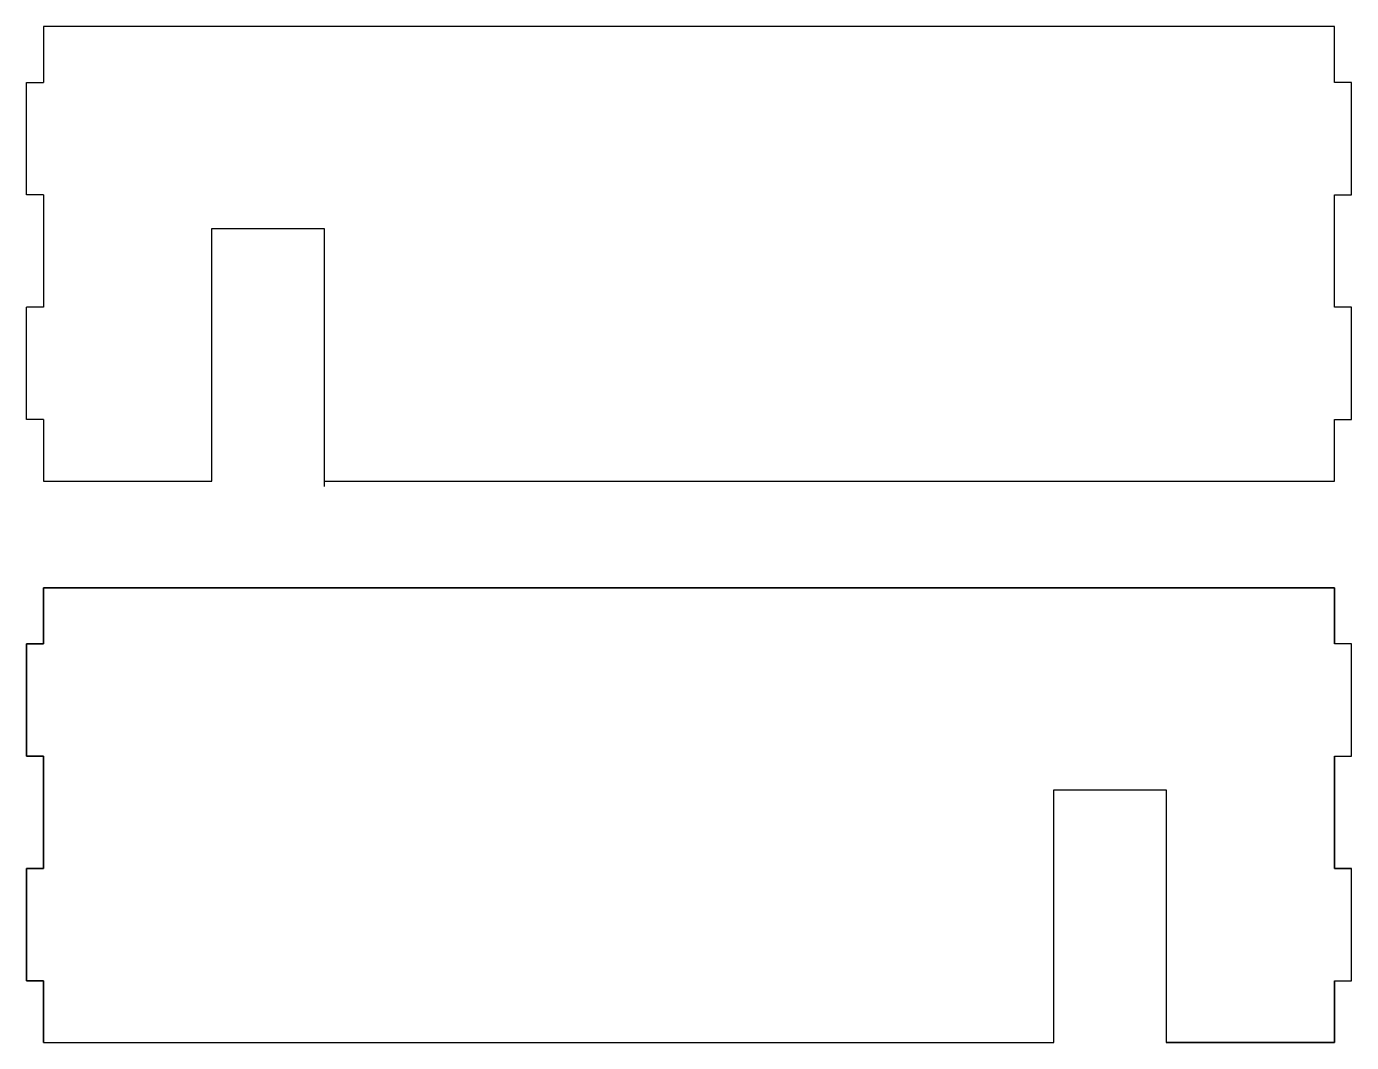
# Model space of a CAD drawing. Header units: millimetres. Extents: x 27 to 263, y -100 to 81.
import ezdxf

# ---------------------------------------------------------------- set-up
doc = ezdxf.new("R2010")
doc.units = ezdxf.units.MM
doc.layers.get('0').update_dxf_attribs({"linetype": 'CONTINUOUS'})

msp = doc.modelspace()

# ---------------------------------------------------------------- linework, layer by layer
for p, q in [((260, 81), (30, 81)), ((30, 81), (30, 71)), ((260, 71), (260, 81)), ((27, 51), (27, 71)), ((27, 71), (30, 71)), ((263, 71), (260, 71)), ((263, 51), (263, 71)), ((30, 51), (27, 51)), ((30, 51), (30, 31)), ((260, 51), (263, 51)), ((260, 31), (260, 51)), ((60, 0), (60, 45)), ((60, 45), (80, 45)), ((80, 45), (80, -0.97)), ((27, 11), (27, 31)), ((30, 31), (27, 31)), ((263, 31), (260, 31)), ((263, 11), (263, 31)), ((30, 11), (27, 11)), ((30, 11), (30, 0)), ((260, 11), (263, 11)), ((260, 0), (260, 11)), ((30, 0), (60, 0)), ((80, 0), (260, 0)), ((30, -19), (260, -19)), ((30, -29), (30, -19)), ((260, -19), (260, -29)), ((27, -49), (27, -29)), ((27, -29), (30, -29)), ((263, -29), (260, -29)), ((263, -49), (263, -29)), ((30, -49), (27, -49)), ((30, -69), (30, -49)), ((260, -49), (263, -49)), ((260, -49), (260, -69)), ((27, -69), (30, -69)), ((27, -89), (27, -69)), ((260, -69), (263, -69)), ((263, -89), (263, -69)), ((30, -89), (27, -89)), ((30, -100), (30, -89)), ((260, -89), (260, -100)), ((260, -89), (263, -89)), ((260, -100), (230, -100))]:
    msp.add_line(p, q)
msp.add_lwpolyline([(30, -49), (30, -69), (27, -69), (27, -89), (30, -89), (30, -100), (60, -100), (80, -100), (210, -100), (210, -55), (230, -55), (230, -100), (260, -100), (260, -89), (263, -89), (263, -69), (260, -69), (260, -49), (263, -49), (263, -29), (260, -29), (260, -19), (30, -19), (30, -29), (27, -29), (27, -49)], close=True)

doc.saveas('drawing.dxf')
